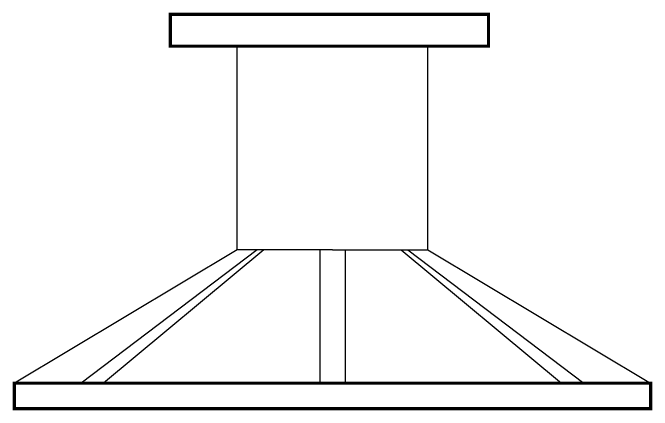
# Model space of a CAD drawing. Header units: millimetres. Extents: x 1459 to 16731, y 971 to 8404.
# Drawn here: x 4978 to 5143.4, y 2140 to 2242.9 of the extents above; entities that cross this region are included whole.
import ezdxf

# ---------------------------------------------------------------- set-up
doc = ezdxf.new("R2010")
doc.units = ezdxf.units.MM
doc.header["$LTSCALE"] = 0.5
doc.layers.add('ALU', color=40, linetype='Continuous', lineweight=20)
doc.layers.add('ETANCHEITE', color=52, linetype='Continuous')

# ---------------------------------------------------------------- blocks, each defined once
blk = doc.blocks.new('*U221')
at = {"layer": 'ETANCHEITE', "color": 52, "linetype": 'Continuous'}
for p, q in [((57.58, 41.13), (57.58, 93.74)), ((106.94, 41.13), (106.94, 93.81)), ((57.58, 41.13), (0, 6.58)), ((62.76, 41.13), (17.27, 6.58)), ((64.49, 41.13), (23.03, 6.58)), ((82.26, 41.13), (57.58, 41.13)), ((78.97, 41.13), (78.97, 6.58)), ((82.26, 41.13), (106.94, 41.13)), ((85.55, 41.13), (85.55, 6.58)), ((100.03, 41.13), (141.48, 6.58)), ((101.75, 41.13), (147.24, 6.58)), ((106.94, 41.13), (164.52, 6.58))]:
    blk.add_line(p, q, dxfattribs=at)
at = {"layer": 'ETANCHEITE', "color": 52, "linetype": 'Continuous', "const_width": 0.823}
for points in [[(81.46, 93.81), (40.33, 93.81), (40.33, 102.03), (81.46, 102.03)], [(81.46, 93.81), (122.59, 93.81), (122.59, 102.03), (81.46, 102.03)], [(82.26, 0), (0, 0), (0, 6.58), (82.26, 6.58)], [(82.26, 0), (164.52, 0), (164.52, 6.58), (82.26, 6.58)]]:
    blk.add_lwpolyline(points, dxfattribs=at)

msp = doc.modelspace()

# ---------------------------------------------------------------- block references
at = {"layer": 'ALU', "lineweight": 20}
msp.add_blockref('*U221', (4978.43, 2140.43), dxfattribs=at)

doc.saveas('drawing.dxf')
